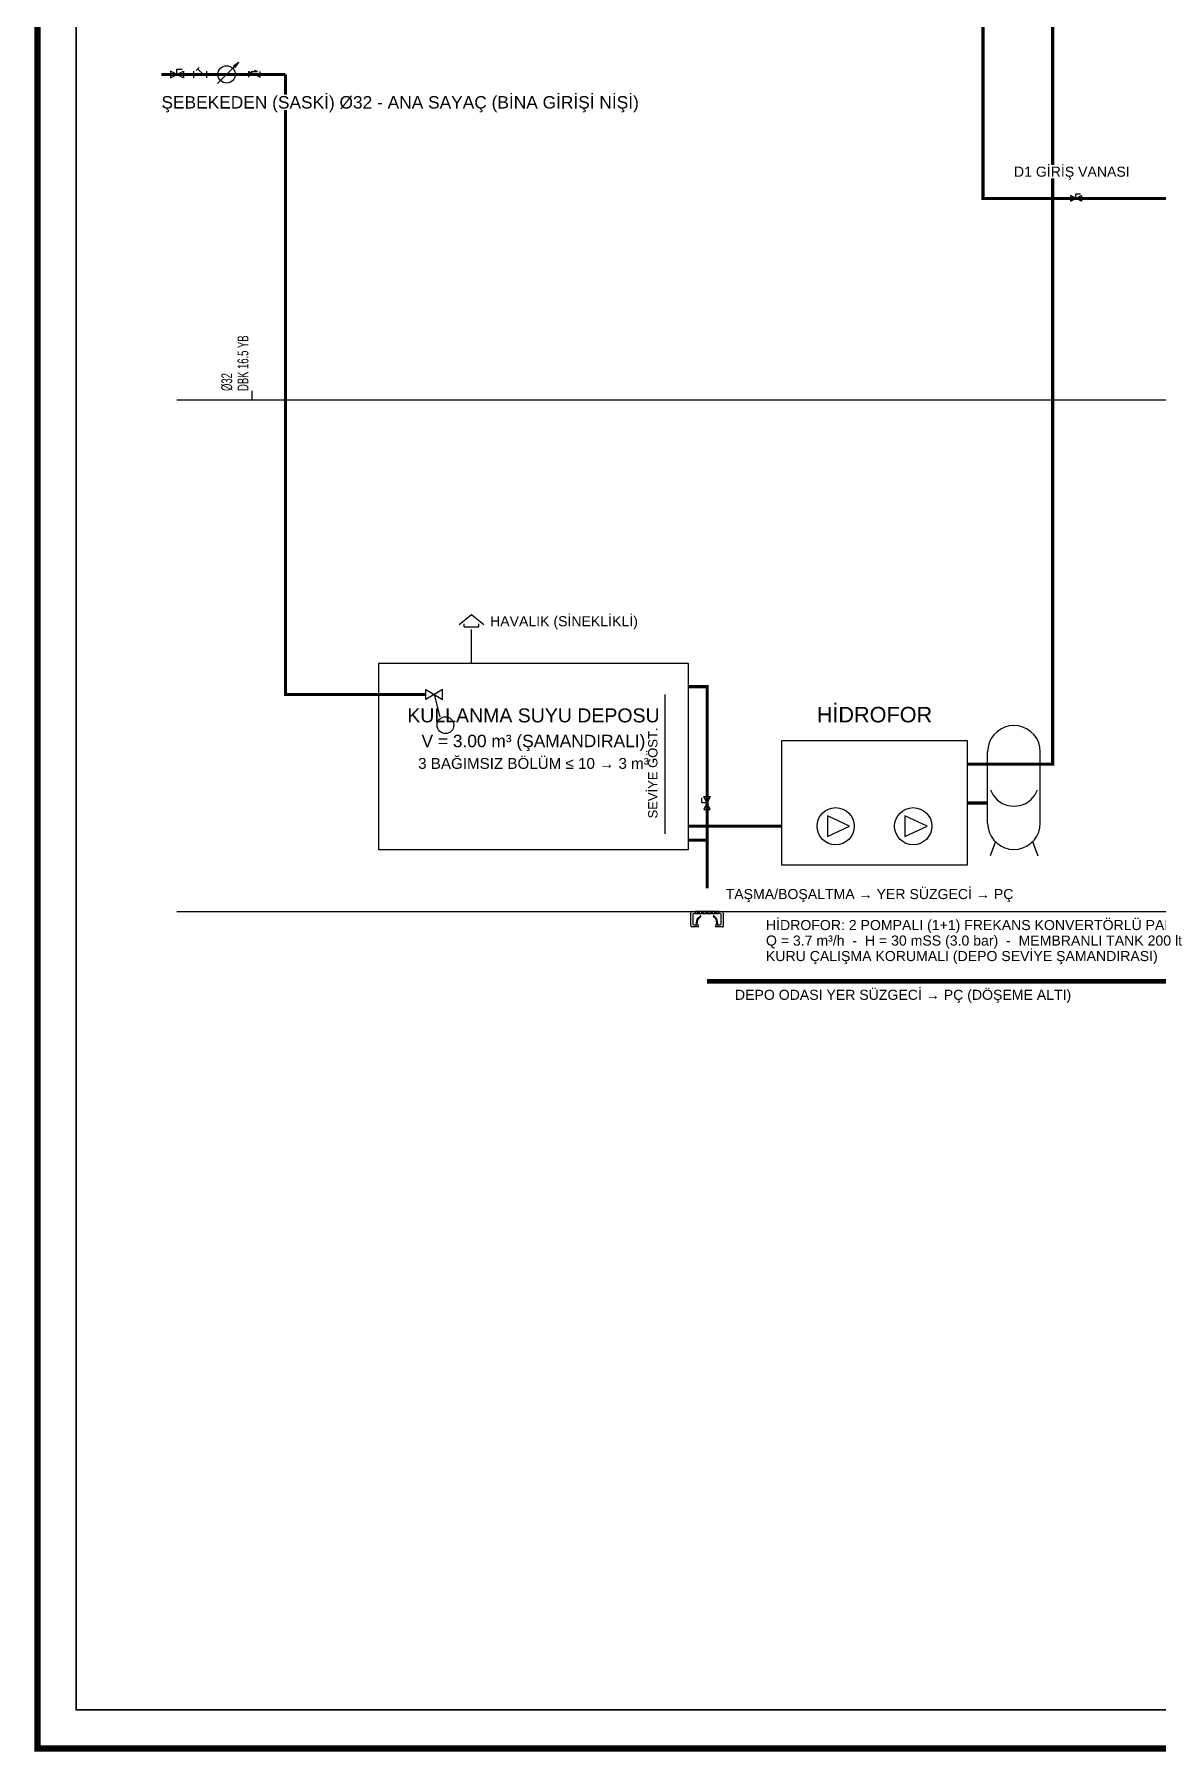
# Model space of a CAD drawing. Header units: centimetres. Extents: x -3952 to 14132, y 6348 to 11752.
# Drawn here: x 9048 to 9773, y 9128 to 10236 of the extents above; entities that cross this region are included whole.
import ezdxf
from ezdxf.enums import TextEntityAlignment as Align

# ---------------------------------------------------------------- set-up
doc = ezdxf.new("R2010")
doc.units = ezdxf.units.CM
doc.linetypes.add('PIS', pattern=[38, 30, -8])
for name, color, linetype in [('MTY-HIDROFOR', 4, 'Continuous'), ('MTY-PAFTA', 7, 'Continuous'), ('MTY-PIS-SU-BORUSU', 6, 'PIS'), ('MTY-PISSU-CAP', 211, 'Continuous'), ('MTY-SEMA', 8, 'Continuous'), ('MTY-SOGUKSU-BORU', 5, 'Continuous'), ('MTY-TEFRIS', 15, 'Continuous'), ('MTY-TEMIZSU-CAP', 101, 'Continuous'), ('MTY-VANA', 1, 'Continuous'), ('MTY-YAZI', 7, 'Continuous'), ('MTY-YUK-BIRIMI', 7, 'Continuous'), ('RAST-TEM-SU DEPOSU', 11, 'Continuous')]:
    doc.layers.add(name, color=color, linetype=linetype)
doc.layers.add('ROTAS-PAFTA-SINIRI', color=8, linetype='Continuous', plot=False)
doc.styles.add('CAP', font='wturkce.SHX', dxfattribs={"width": 0.65})
doc.styles.add('MTY_CAP', font='wturkce.SHX', dxfattribs={"width": 0.65, "height": 20})
doc.styles.add('MTYCAPLT', font='arial.ttf', dxfattribs={"width": 0.65, "height": 1})
doc.styles.add('ROTAS', font='arial.ttf')

# ---------------------------------------------------------------- blocks, each defined once
blk = doc.blocks.new('ROTAS_PAFTA')
blk.add_lwpolyline([(0, 0), (1, 0), (1, 1), (0, 1)], close=True)
blk = doc.blocks.new('MTY-KURESEL VANA')
at = {"layer": 'MTY-VANA'}
for p, q in [((0, 0), (0, 8)), ((0, 8), (8, 8))]:
    blk.add_line(p, q, dxfattribs=at)
blk.add_lwpolyline([(-10, 5), (-10, -5), (10, 5), (10, -5), (-10, 5)], dxfattribs=at)
at = {"layer": 'MTY-VANA', "style": 'MTYCAPLT', "width": 0.65}
blk.add_attdef('CAP', text='', height=10, dxfattribs=at).set_placement((-1.1, 0), align=Align.CENTER)
blk = doc.blocks.new('MTY-PISLIK TUTUCU')
at = {"layer": 'MTY-VANA'}
for p, q in [((-10, -5), (-10, 5)), ((-10, 0), (10, 0)), ((10, -5), (10, 5))]:
    blk.add_line(p, q, dxfattribs=at)
at = {"layer": 'MTY-VANA', "color": 1, "ltscale": 75}
for p, q in [((-6.1, 5.8), (-1.4, 10.5)), ((5.1, 0), (-3.7, 8.1))]:
    blk.add_line(p, q, dxfattribs=at)
at = {"layer": 'MTY-VANA', "style": 'CAP', "width": 0.65}
blk.add_attdef('CAP', text='', height=5, dxfattribs=at).set_placement((0, 0), align=Align.CENTER)
blk = doc.blocks.new('MTY-SU SAYACI')
at = {"layer": 'MTY-VANA'}
blk.add_hatch(color=256, dxfattribs=at).paths.add_polyline_path([(9.8, 9.8), (5.6, 7), (7, 5.6)])
for p, q in [((-7.3, -7.3), (6.3, 6.3)), ((5.6, 7), (9.8, 9.8)), ((7, 5.6), (5.6, 7)), ((7, 5.6), (9.8, 9.8))]:
    blk.add_line(p, q, dxfattribs=at)
blk.add_circle((0, 0), 7, dxfattribs=at)
blk.add_attdef('CAP', (2, 0.9), '', height=2.5, rotation=225, dxfattribs=at)
blk = doc.blocks.new('MTY-CEKVALF VANA')
at = {"layer": 'MTY-VANA'}
h = blk.add_hatch(color=256, dxfattribs=at)
edge = h.paths.add_edge_path()
edge.add_arc((-10, 5), 1.41, 180, 540, ccw=False)
for p, q in [((-10, -5), (-10, 5)), ((-10, 5), (10, -5)), ((-5.6, 5), (5.6, 5)), ((5.6, 5), (0, 7.3)), ((10, -5), (10, 5))]:
    blk.add_line(p, q, dxfattribs=at)
at = {"layer": 'MTY-VANA', "style": 'CAP', "width": 0.65}
blk.add_attdef('CAP', text='', height=5, rotation=153.4349, dxfattribs=at).set_placement((0, 0), align=Align.CENTER)
blk = doc.blocks.new('MTY-TEMIZ SU CAP MB')
at = {"layer": 'MTY-TEMIZSU-CAP'}
for p, q in [((0.83, 3.1), (0, 3.1)), ((0, 3.1), (0, 0))]:
    blk.add_line(p, q, dxfattribs=at)
at = {"layer": 'MTY-TEMIZSU-CAP', "style": 'MTY_CAP', "width": 0.65}
for tag, p in [('SOCP_001', (0.83, 4.92)), ('SCCP_001', (0.83, 1.92))]:
    blk.add_attdef(tag, p, '', height=1, dxfattribs=at)
at = {"layer": 'MTY-YUK-BIRIMI', "color": 101, "style": 'MTY_CAP', "width": 0.65}
for tag, p in [('SO_001', (0.83, 3.42)), ('SC_001', (0.83, 0.42))]:
    blk.add_attdef(tag, p, '', height=1, dxfattribs=at)
blk = doc.blocks.new('YER SUZGECI DN501 KOLON')
at = {"layer": 'MTY-TEFRIS', "color": 2}
for p, q in [((-9.5, 0), (-7.7, 0)), ((-7.7, 0), (-7.7, -1.4)), ((7.7, 0), (-7.7, 0)), ((-7.7, 0), (-7.7, -1.4)), ((-4.9, 0), (-6.3, 0)), ((-6.3, 0), (-6.3, -1.4)), ((-4.9, -1.1), (-6, 0)), ((-4.9, -0.4), (-5.3, 0)), ((-4.9, -0.1), (-5, 0)), ((-4.9, -1.4), (-4.9, 0)), ((-2.1, 0), (-3.5, 0)), ((-3.5, 0), (-3.5, -1.4)), ((-2.1, -1.1), (-3.2, 0)), ((-2.1, -0.4), (-2.5, 0)), ((-2.1, -0.1), (-2.2, 0)), ((-2.1, -1.4), (-2.1, 0)), ((0.7, -1.4), (-0.7, 0)), ((0.7, 0), (-0.7, 0)), ((-0.7, 0), (-0.7, -1.4)), ((0.7, -1.1), (-0.4, 0)), ((0.7, -0.6), (0.1, 0)), ((0.7, -0.4), (0.3, 0)), ((0.7, -0.1), (0.6, 0)), ((0.7, -1.4), (0.7, 0)), ((3.5, -1.4), (2.1, 0)), ((3.5, 0), (2.1, 0)), ((2.1, 0), (2.1, -1.4)), ((3.5, -1.1), (2.4, 0)), ((3.5, -0.6), (2.9, 0)), ((3.5, -0.4), (3.1, 0)), ((3.5, -0.1), (3.4, 0)), ((3.5, -1.4), (3.5, 0)), ((6.3, -1.4), (4.9, 0)), ((6.3, 0), (4.9, 0)), ((4.9, 0), (4.9, -1.4)), ((6.3, -1.1), (5.2, 0)), ((6.3, -0.6), (5.7, 0)), ((6.3, -0.4), (5.9, 0)), ((6.3, -0.1), (6.2, 0)), ((6.3, -1.4), (6.3, 0)), ((7.7, -1.4), (7.7, 0)), ((7.7, 0), (9.5, 0)), ((7.7, -1.4), (7.7, 0)), ((-10.5, -9), (-10.5, -1)), ((-5.3, -10), (-9.5, -10)), ((-9.1, -1.9), (-9.1, -8.1)), ((-7.7, -1.4), (-8.6, -1.4)), ((-8.6, -8.6), (-5.3, -8.6)), ((-7.7, -1.4), (7.7, -1.4)), ((-7.1, -8.6), (-6.3, -4.8)), ((-6.9, -8.6), (-7.1, -8.5)), ((-7, -8.3), (-6.5, -8.3)), ((-6.8, -8.6), (-7, -8.3)), ((-6.6, -8.6), (-6.8, -8.3)), ((-6.5, -8.5), (-6.7, -8.3)), ((-6.6, -8.6), (-5.8, -5)), ((-6.2, -6.3), (-6.6, -6)), ((-6.4, -6.3), (-6.6, -6.1)), ((-6.6, -6.3), (-6.1, -6.3)), ((-6.6, -6.3), (-6.6, -6.3)), ((-6, -6), (-6.5, -5.5)), ((-6.1, -6.1), (-6.5, -5.7)), ((-6.1, -6.3), (-6.5, -5.8)), ((-5.9, -5.5), (-6.4, -5.1)), ((-6, -5.7), (-6.4, -5.2)), ((-6, -5.8), (-6.4, -5.4)), ((-4.9, -1.4), (-6.3, 0)), ((-5.1, -1.4), (-6.3, -0.2)), ((-5.4, -1.4), (-6.3, -0.5)), ((-5.6, -1.4), (-6.3, -0.7)), ((-5.9, -1.4), (-6.3, -1)), ((-6.1, -1.4), (-6.3, -1.2)), ((-6.3, -1.4), (-4.9, -1.4)), ((-6.3, -4.8), (-4.3, -2.7)), ((-5.9, -5.2), (-6.3, -4.8)), ((-5.9, -5.4), (-6.3, -4.9)), ((-5.8, -5), (-6.2, -4.6)), ((-5.9, -5.1), (-6.2, -4.7)), ((-5.7, -4.9), (-6.1, -4.5)), ((-5.6, -4.8), (-6, -4.4)), ((-5.5, -4.7), (-5.9, -4.3)), ((-4.9, -0.9), (-5.8, 0)), ((-5.8, -5), (-4, -3.2)), ((-5.4, -4.6), (-5.8, -4.3)), ((-5.4, -4.5), (-5.7, -4.2)), ((-5.3, -4.4), (-5.6, -4.1)), ((-4.9, -0.6), (-5.5, 0)), ((-5.2, -4.3), (-5.5, -4)), ((-5, -4.2), (-5.4, -3.8)), ((-5.1, -4.3), (-5.4, -3.9)), ((-4.9, -4.1), (-5.3, -3.7)), ((-4.8, -4), (-5.2, -3.6)), ((-4.7, -3.9), (-5.1, -3.5)), ((-4.7, -3.8), (-5, -3.5)), ((-4.6, -3.7), (-4.9, -3.4)), ((-4.5, -3.6), (-4.8, -3.3)), ((-4.3, -3.5), (-4.7, -3.1)), ((-4.4, -3.5), (-4.7, -3.2)), ((-4.2, -3.4), (-4.6, -3)), ((-4.1, -3.3), (-4.5, -2.9)), ((-4, -3.2), (-4.4, -2.8)), ((-4, -3), (-4.3, -2.7)), ((-4, -2.7), (-4.3, -2.7)), ((-4, -2.8), (-4.2, -2.7)), ((-2.1, -1.4), (-3.5, 0)), ((-2.3, -1.4), (-3.5, -0.2)), ((-2.6, -1.4), (-3.5, -0.5)), ((-2.8, -1.4), (-3.5, -0.7)), ((-3.1, -1.4), (-3.5, -1)), ((-3.3, -1.4), (-3.5, -1.2)), ((-3.5, -1.4), (-2.1, -1.4)), ((-2.1, -0.9), (-3, 0)), ((-2.1, -0.6), (-2.7, 0)), ((0.5, -1.4), (-0.7, -0.2)), ((0.2, -1.4), (-0.7, -0.5)), ((0, -1.4), (-0.7, -0.7)), ((-0.3, -1.4), (-0.7, -1)), ((-0.5, -1.4), (-0.7, -1.2)), ((-0.7, -1.4), (0.7, -1.4)), ((0.7, -0.9), (-0.2, 0)), ((3.3, -1.4), (2.1, -0.2)), ((3, -1.4), (2.1, -0.5)), ((2.8, -1.4), (2.1, -0.7)), ((2.5, -1.4), (2.1, -1)), ((2.3, -1.4), (2.1, -1.2)), ((2.1, -1.4), (3.5, -1.4)), ((3.5, -0.9), (2.6, 0)), ((4.3, -2.7), (4, -2.7)), ((4, -3.2), (4, -3.2)), ((5.8, -5), (4, -3.2)), ((6.3, -4.9), (4.1, -2.7)), ((6.3, -4.8), (4.3, -2.7)), ((6.1, -1.4), (4.9, -0.2)), ((5.8, -1.4), (4.9, -0.5)), ((5.6, -1.4), (4.9, -0.7)), ((5.3, -1.4), (4.9, -1)), ((5.1, -1.4), (4.9, -1.2)), ((4.9, -1.4), (6.3, -1.4)), ((6.4, -5.1), (5.3, -4)), ((6.4, -5.3), (5.3, -4.2)), ((6.5, -5.6), (5.3, -4.4)), ((5.3, -8.6), (8.6, -8.6)), ((10, -10), (5.3, -10)), ((6.3, -0.9), (5.4, 0)), ((6.6, -8.6), (5.8, -5)), ((6.5, -5.8), (5.9, -5.1)), ((6.6, -6), (5.9, -5.4)), ((6.6, -6.2), (6, -5.6)), ((6.5, -6.3), (6, -5.8)), ((6.3, -6.3), (6.1, -6)), ((6.6, -6.3), (6.1, -6.3)), ((6.1, -6.3), (6.1, -6.3)), ((7.1, -8.6), (6.3, -4.8)), ((7, -8.3), (6.5, -8.3)), ((6.7, -8.6), (6.5, -8.5)), ((6.9, -8.6), (6.6, -8.3)), ((7, -8.6), (6.8, -8.3)), ((7.1, -8.4), (7, -8.3)), ((8.6, -1.4), (7.7, -1.4)), ((9.1, -8.1), (9.1, -1.9)), ((10.5, -1), (10.5, -9.5))]:
    blk.add_line(p, q, dxfattribs=at)
for centre, radius, start, end in [((-9.5, -1), 1, 90, 180), ((-9.5, -9), 1, 180, 270), ((-8.6, -1.9), 0.5, 90, 180), ((-8.6, -8.1), 0.5, 180, 270), ((8.6, -1.9), 0.5, 0, 90), ((8.6, -8.1), 0.5, 270, 0), ((9.5, -1), 1, 0, 90), ((10, -9.5), 0.5, 270, 0)]:
    blk.add_arc(centre, radius, start, end, dxfattribs=at)
at = {"layer": 'MTY-PISSU-CAP', "lineweight": -3, "ltscale": 100, "style": 'CAP', "width": 0.65}
blk.add_attdef('PSCP', text='', height=10, dxfattribs=at).set_placement((0, -10), align=Align.MIDDLE_LEFT)
at = {"layer": 'MTY-YUK-BIRIMI', "color": 211, "lineweight": -3, "ltscale": 100, "style": 'CAP', "width": 0.65}
blk.add_attdef('PS', text='', height=10, dxfattribs=at).set_placement((0, 5), align=Align.MIDDLE_LEFT)

msp = doc.modelspace()

# ---------------------------------------------------------------- linework, layer by layer
at = {"layer": 'MTY-HIDROFOR'}
for p, q in [((9668.1, 9715.1), (9664.7, 9705.8)), ((9691.9, 9715.1), (9695.3, 9705.8))]:
    msp.add_line(p, q, dxfattribs=at)
for points in [[(9697, 9773), (9696.7, 9776), (9696, 9778.8), (9694.7, 9781.5), (9693, 9783.9), (9690.9, 9786), (9688.5, 9787.7), (9685.8, 9789), (9683, 9789.7), (9680, 9790), (9677, 9789.7), (9674.2, 9789), (9671.5, 9787.7), (9669.1, 9786), (9667, 9783.9), (9665.3, 9781.5), (9664, 9778.8), (9663.3, 9776), (9663, 9773)], [(9663, 9727), (9663, 9773)], [(9697, 9727), (9697, 9773)], [(9664.8, 9748.5), (9666.6, 9745), (9669.2, 9742), (9672.4, 9739.7), (9676.1, 9738.3), (9680, 9737.9), (9683.9, 9738.3), (9687.6, 9739.7), (9690.8, 9742), (9693.4, 9745), (9695.2, 9748.5)], [(9663, 9727), (9663.3, 9724), (9664, 9721.2), (9665.3, 9718.5), (9667, 9716.1), (9669.1, 9714), (9671.5, 9712.3), (9674.2, 9711), (9677, 9710.3), (9680, 9710), (9683, 9710.3), (9685.8, 9711), (9688.5, 9712.3), (9690.9, 9714), (9693, 9716.1), (9694.7, 9718.5), (9696, 9721.2), (9696.7, 9724), (9697, 9727)]]:
    msp.add_lwpolyline(points, dxfattribs=at)
for points in [[(9530, 9700), (9650, 9700), (9650, 9780), (9530, 9780)], [(9574, 9725), (9559.6, 9731.6), (9559.6, 9718.4)], [(9624, 9725), (9609.6, 9731.6), (9609.6, 9718.4)]]:
    msp.add_lwpolyline(points, close=True, dxfattribs=at)
for centre in [(9565, 9725), (9615, 9725)]:
    msp.add_circle(centre, 12, dxfattribs=at)
at = {"layer": 'MTY-PAFTA'}
for points, const_width in [([(9050, 9130), (12520, 9130), (12520, 11730), (9050, 11730)], 4), ([(9075, 9155), (12495, 9155), (12495, 11705), (9075, 11705)], 1)]:
    msp.add_lwpolyline(points, close=True, dxfattribs=dict(at, const_width=const_width))
at = {"layer": 'MTY-PIS-SU-BORUSU', "const_width": 3}
msp.add_lwpolyline([(9482, 9625), (11880, 9625)], dxfattribs=at)
at = {"layer": 'MTY-SEMA'}
for points in [[(9140, 10000), (12440, 10000)], [(9140, 9670), (12440, 9670)]]:
    msp.add_lwpolyline(points, dxfattribs=at)
at = {"layer": 'MTY-SOGUKSU-BORU'}
for p, q in [((9325.2, 9853.6), (9325.2, 9855.6)), ((9325.2, 9853.6), (9334.8, 9853.6)), ((9330, 9830), (9330, 9852)), ((9334.8, 9853.6), (9334.8, 9855.6))]:
    msp.add_line(p, q, dxfattribs=at)
at = {"layer": 'MTY-SOGUKSU-BORU', "const_width": 2}
for points in [[(9320, 10435), (9320, 10441), (9280, 10441), (9280, 10335), (9660, 10335), (9660, 10130), (9740, 10130)], [(9650, 9765), (9705, 9765), (9705, 10365), (9310, 10365)], [(9130, 10210), (9210, 10210)], [(9210, 10210), (9210, 9810), (9300, 9810)], [(9740, 10130), (11720, 10130)], [(9470, 9716), (9482, 9716), (9482, 9815), (9470, 9815)], [(9650, 9740), (9663, 9740)], [(9470, 9725), (9530, 9725)], [(9482, 9716), (9482, 9685)]]:
    msp.add_lwpolyline(points, dxfattribs=at)
at = {"layer": 'MTY-SOGUKSU-BORU'}
msp.add_lwpolyline([(9322, 9855.2), (9330, 9861.6), (9338, 9855.2)], dxfattribs=at)
at = {"layer": 'MTY-VANA'}
msp.add_line((9306, 9810), (9309.6, 9795.6), dxfattribs=at)
msp.add_lwpolyline([(9300.6, 9813.2), (9311.4, 9806.8), (9311.4, 9813.2), (9300.6, 9806.8)], close=True, dxfattribs=at)
msp.add_circle((9313.2, 9790.2), 5.4, dxfattribs=at)
at = {"layer": 'MTY-YAZI'}
msp.add_line((9455, 9720), (9455, 9810), dxfattribs=at)
at = {"layer": 'RAST-TEM-SU DEPOSU'}
msp.add_lwpolyline([(9270, 9710), (9470, 9710), (9470, 9830), (9270, 9830)], close=True, dxfattribs=at)

# ---------------------------------------------------------------- block references
at = {"layer": 'MTY-TEFRIS'}
ref = msp.add_blockref('MTY-TEMIZ SU CAP MB', (9210, 10000), dxfattribs=dict(at, xscale=7, yscale=7, rotation=90))
ref.add_attrib('SO_001', 'DBK 16.5 YB', (9186.1, 10005.8), dxfattribs={"layer": 'MTY-YUK-BIRIMI', "color": 101, "height": 7, "rotation": 90, "style": 'MTY_CAP', "width": 0.65})
ref.add_attrib('SOCP_001', 'Ø32', (9175.6, 10005.8), dxfattribs={"layer": 'MTY-TEMIZSU-CAP', "height": 7, "rotation": 90, "style": 'MTY_CAP', "width": 0.65})
msp.add_blockref('YER SUZGECI DN501 KOLON', (9482, 9670), dxfattribs=at)
at = {"layer": 'MTY-VANA'}
for name, p, xscale, yscale in [('MTY-PISLIK TUTUCU', (9155, 10210), 0.42, 0.42), ('MTY-SU SAYACI', (9172, 10210), 0.8, 0.8), ('MTY-KURESEL VANA', (9140, 10210), 0.42, 0.42), ('MTY-CEKVALF VANA', (9190, 10210), 0.36, 0.36), ('MTY-KURESEL VANA', (9720, 10130), 0.36, 0.36)]:
    msp.add_blockref(name, p, dxfattribs=dict(at, xscale=xscale, yscale=yscale))
at = {"layer": 'MTY-VANA', "xscale": 0.42, "yscale": 0.42, "rotation": 90}
msp.add_blockref('MTY-KURESEL VANA', (9482, 9740), dxfattribs=at)
at = {"layer": 'ROTAS-PAFTA-SINIRI', "xscale": 3470, "yscale": 2600}
msp.add_blockref('ROTAS_PAFTA', (9050, 9130), dxfattribs=at)

# ---------------------------------------------------------------- texts
at = {"layer": 'MTY-HIDROFOR', "style": 'ROTAS'}
msp.add_text('HİDROFOR', height=10, dxfattribs=at).set_placement((9590, 9792), align=Align.CENTER)
for s, p in [('HİDROFOR: 2 POMPALI (1+1) FREKANS KONVERTÖRLÜ PAKET HİDROFOR', (9520, 9658)), ('Q = 3.7 m³/h  -  H = 30 mSS (3.0 bar)  -  MEMBRANLI TANK 200 lt', (9520, 9648)), ('KURU ÇALIŞMA KORUMALI (DEPO SEVİYE ŞAMANDIRASI)', (9520, 9638))]:
    msp.add_text(s, height=6.5, dxfattribs=at).set_placement(p)
at = {"layer": 'MTY-PISSU-CAP', "style": 'ROTAS'}
msp.add_text('DEPO ODASI YER SÜZGECİ → PÇ (DÖŞEME ALTI)', height=6.5, dxfattribs=at).set_placement((9500, 9613))
at = {"layer": 'MTY-TEMIZSU-CAP', "style": 'ROTAS'}
msp.add_text('TAŞMA/BOŞALTMA → YER SÜZGECİ → PÇ', height=6.5, dxfattribs=at).set_placement((9494, 9678))
at = {"layer": 'MTY-YAZI', "style": 'ROTAS'}
msp.add_text('HAVALIK (SİNEKLİKLİ)', height=6.5, dxfattribs=at).set_placement((9342, 9854))
for s, height, p in [('KULLANMA SUYU DEPOSU', 9, (9370, 9792)), ('V = 3.00 m³ (ŞAMANDIRALI)', 8, (9370, 9776)), ('3 BAĞIMSIZ BÖLÜM ≤ 10 → 3 m³', 7, (9370, 9762))]:
    msp.add_text(s, height=height, dxfattribs=at).set_placement(p, align=Align.CENTER)
msp.add_text('SEVİYE GÖST.', height=6, rotation=90, dxfattribs=at).set_placement((9450, 9730))

# ---------------------------------------------------------------- next in the draw order: wipeouts: each hides what was drawn before it
for points in [[(9388.9, 10187), (9129, 10187), (9129, 10197), (9388.9, 10197)], [(9741.5, 10143), (9679, 10143), (9679, 10151.5), (9741.5, 10151.5)]]:
    msp.add_wipeout(points)

# ---------------------------------------------------------------- next in the draw order: texts
at = {"layer": 'MTY-TEMIZSU-CAP', "style": 'ROTAS'}
msp.add_text('ŞEBEKEDEN (SASKİ) Ø32 - ANA SAYAÇ (BİNA GİRİŞİ NİŞİ)', height=8, dxfattribs=at).set_placement((9130, 10188))
at = {"layer": 'MTY-VANA', "style": 'ROTAS'}
msp.add_text('D1 GİRİŞ VANASI', height=6.5, dxfattribs=at).set_placement((9680, 10144))

doc.saveas('drawing.dxf')
